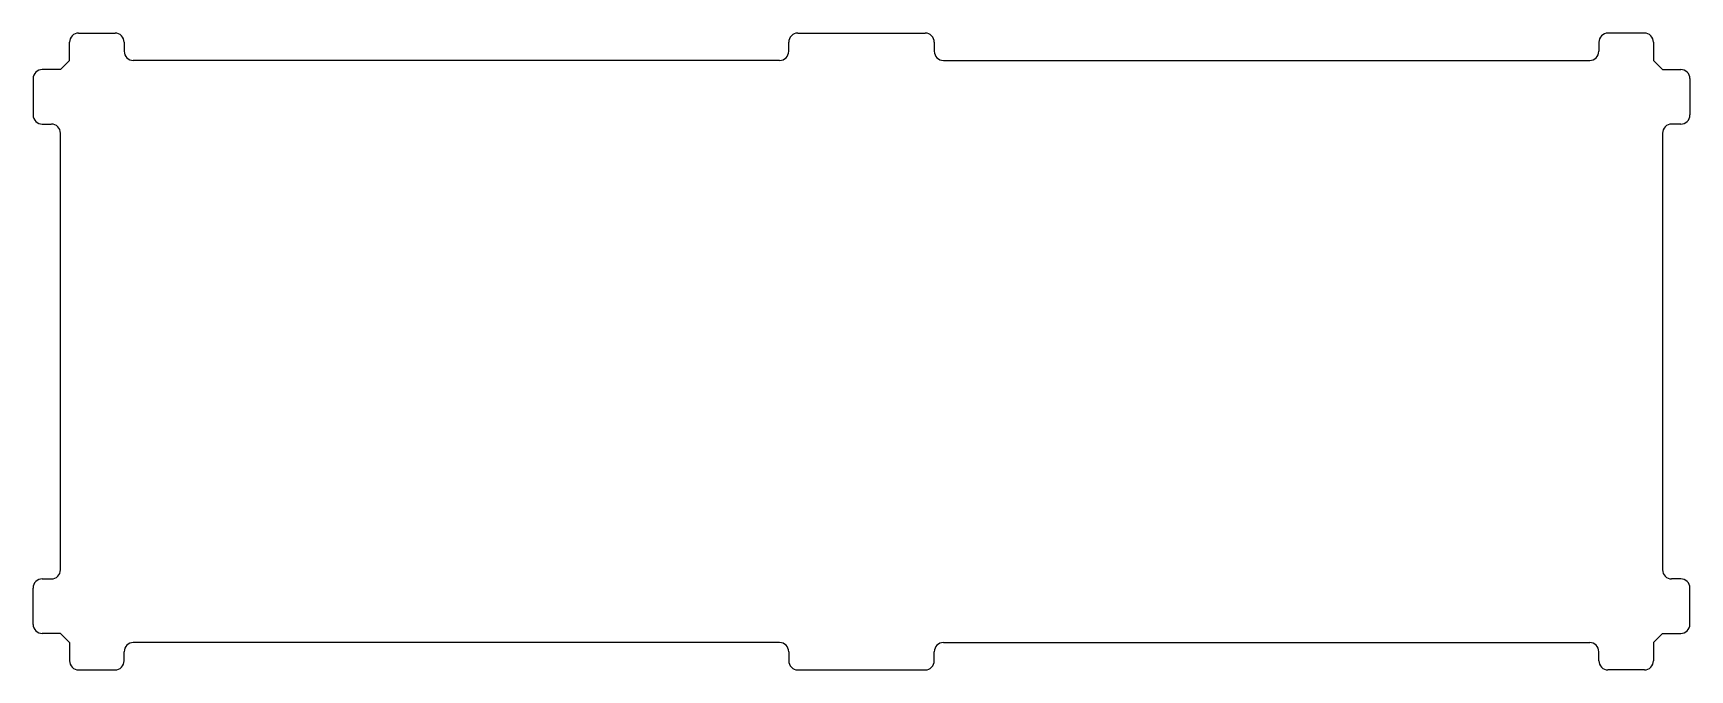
# Model space of a CAD drawing. Extents: x 27 to 641, y -254 to -18.
import ezdxf

# ---------------------------------------------------------------- set-up
doc = ezdxf.new("R2010")
doc.units = 0
doc.layers.get('0').update_dxf_attribs({"linetype": 'CONTINUOUS'})

msp = doc.modelspace()

# ---------------------------------------------------------------- linework, layer by layer
at = {"color": 7}
for points in [[(43.8696, -17.6544), (57.3696, -17.6544)], [(310.5, -17.6544), (357.7464, -17.6544)], [(624.3768, -17.6544), (610.8768, -17.6544)], [(40.5, -27.7776), (40.5, -21.0312)], [(60.7464, -21.0312), (60.7464, -24.408)], [(307.1232, -24.408), (307.1232, -21.0312)], [(361.1232, -21.0312), (361.1232, -24.408)], [(607.5, -21.0312), (607.5, -24.408)], [(627.7464, -21.0312), (627.7464, -27.7776), (631.1232, -31.1544)], [(40.5, -27.7776), (37.1232, -31.1544)], [(303.7464, -27.7776), (64.1232, -27.7776)], [(364.5, -27.7776), (604.1232, -27.7776)], [(27, -34.5312), (27, -48.0312)], [(37.1232, -31.1544), (30.3696, -31.1544)], [(631.1232, -31.1544), (637.8768, -31.1544)], [(641.2464, -34.5312), (641.2464, -48.0312)], [(30.3696, -51.408), (33.7464, -51.408)], [(37.1232, -216.7776), (37.1232, -54.7776)], [(631.1232, -54.7776), (631.1232, -216.7776)], [(637.8768, -51.408), (634.5, -51.408)], [(30.3696, -220.1544), (33.7464, -220.1544)], [(637.8768, -220.1544), (634.5, -220.1544)], [(27, -237.0312), (27, -223.5312)], [(641.2464, -237.0312), (641.2464, -223.5312)], [(37.1232, -240.408), (30.3696, -240.408)], [(37.1232, -240.408), (40.5, -243.7776)], [(40.5, -243.7776), (40.5, -250.5312)], [(303.7464, -243.7776), (64.1232, -243.7776)], [(364.5, -243.7776), (604.1232, -243.7776)], [(631.1232, -240.408), (627.7464, -243.7776)], [(627.7464, -243.7776), (627.7464, -250.5312)], [(631.1232, -240.408), (637.8768, -240.408)], [(60.7464, -250.5312), (60.7464, -247.1544)], [(307.1232, -247.1544), (307.1232, -250.5312)], [(361.1232, -250.5312), (361.1232, -247.1544)], [(607.5, -250.5312), (607.5, -247.1544)], [(43.8696, -253.908), (57.3696, -253.908)], [(310.5, -253.908), (357.7464, -253.908)], [(624.3768, -253.908), (610.8768, -253.908)]]:
    msp.add_lwpolyline(points, dxfattribs=at)
for points in [[(607.5, -21.0312)], [(627.7464, -21.0312)]]:
    msp.add_lwpolyline(points, close=True, dxfattribs=at)
for points in [[(43.875216, -17.658072), (42.980099, -17.658057), (42.121638, -18.013629), (41.488688, -18.646565)], [(59.761744, -18.646565), (59.128794, -18.013629), (58.270333, -17.658057), (57.375216, -17.658072)], [(310.50144, -17.658072), (309.606273, -17.65798), (308.747738, -18.013519), (308.114726, -18.646464)], [(360.138154, -18.646464), (359.505142, -18.013519), (358.646607, -17.65798), (357.75144, -17.658072)], [(610.87752, -17.658072), (609.013703, -17.658279), (607.502888, -19.169255), (607.50288, -21.033072)], [(626.764234, -18.646464), (626.131222, -18.013519), (625.272687, -17.65798), (624.37752, -17.658072)], [(41.488688, -18.646565), (40.855738, -19.279502), (40.500148, -20.137955), (40.500144, -21.033072)], [(60.750288, -21.033072), (60.750284, -20.137955), (60.394694, -19.279502), (59.761744, -18.646565)], [(60.750288, -24.408144), (60.750296, -26.272102), (62.26133, -27.783136), (64.125288, -27.783144)], [(303.75144, -27.783144), (305.615257, -27.782937), (307.126072, -26.271961), (307.12608, -24.408144)], [(308.114726, -18.646464), (307.481714, -19.279408), (307.126084, -20.137905), (307.12608, -21.033072)], [(361.1268, -21.033072), (361.126796, -20.137905), (360.771166, -19.279408), (360.138154, -18.646464)], [(361.1268, -24.408144), (361.126808, -26.271961), (362.637623, -27.782937), (364.50144, -27.783144)], [(606.514234, -26.794752), (607.147246, -26.161808), (607.502876, -25.303311), (607.50288, -24.408144)], [(627.75288, -21.033072), (627.752876, -20.137905), (627.397246, -19.279408), (626.764234, -18.646464)], [(604.12752, -27.783144), (605.022687, -27.783236), (605.881222, -27.427697), (606.514234, -26.794752)], [(30.375144, -31.158144), (28.511186, -31.158152), (27.000152, -32.669186), (27.000144, -34.533144)], [(640.264234, -32.146536), (639.631222, -31.513591), (638.772687, -31.158052), (637.87752, -31.158144)], [(641.25288, -34.533144), (641.252876, -33.637977), (640.897246, -32.77948), (640.264234, -32.146536)], [(27.000144, -48.033216), (27.000152, -49.897174), (28.511186, -51.408208), (30.375144, -51.408216)], [(640.264234, -50.419824), (640.897246, -49.78688), (641.252876, -48.928383), (641.25288, -48.033216)], [(37.125144, -54.783216), (37.125136, -52.919258), (35.614102, -51.408224), (33.750144, -51.408216)], [(632.116166, -52.396608), (631.483154, -53.029552), (631.127524, -53.888049), (631.12752, -54.783216)], [(634.50288, -51.408216), (633.607713, -51.408124), (632.749178, -51.763663), (632.116166, -52.396608)], [(637.87752, -51.408216), (638.772687, -51.408308), (639.631222, -51.052769), (640.264234, -50.419824)], [(30.375144, -220.15872), (29.479977, -220.158724), (28.62148, -220.514354), (27.988536, -221.147366)], [(33.750144, -220.15872), (35.613961, -220.158712), (37.124937, -218.647897), (37.125144, -216.78408)], [(631.12752, -216.78408), (631.127727, -218.648038), (632.638922, -220.158911), (634.50288, -220.15872)], [(640.264361, -221.147239), (639.631339, -220.514216), (638.772749, -220.158628), (637.87752, -220.15872)], [(27.988536, -221.147366), (27.355591, -221.780378), (27.000052, -222.638913), (27.000144, -223.53408)], [(641.25288, -223.53408), (641.252972, -222.638851), (640.897384, -221.780261), (640.264361, -221.147239)], [(27.000144, -237.03408), (27.000351, -238.897897), (28.511327, -240.408712), (30.375144, -240.40872)], [(637.87752, -240.40872), (639.741478, -240.408911), (641.252673, -238.898038), (641.25288, -237.03408)], [(64.125288, -243.78408), (62.261471, -243.784088), (60.750495, -245.294903), (60.750288, -247.15872)], [(307.12608, -247.15872), (307.125873, -245.295043), (305.615117, -243.784287), (303.75144, -243.78408)], [(364.50144, -243.78408), (362.637763, -243.784287), (361.127007, -245.295043), (361.1268, -247.15872)], [(607.50288, -247.15872), (607.502673, -245.294762), (605.991478, -243.783889), (604.12752, -243.78408)], [(40.500144, -250.53408), (40.500052, -251.429259), (40.855601, -252.287805), (41.488561, -252.920819)], [(59.761871, -252.920819), (60.394831, -252.287805), (60.75038, -251.429259), (60.750288, -250.53408)], [(307.12608, -250.53408), (307.125988, -251.429309), (307.481576, -252.287899), (308.114599, -252.920921)], [(360.138281, -252.920921), (360.771304, -252.287899), (361.126892, -251.429309), (361.1268, -250.53408)], [(607.50288, -250.53408), (607.502689, -252.398038), (609.013562, -253.909233), (610.87752, -253.90944)], [(626.764361, -252.920921), (627.397384, -252.287899), (627.752972, -251.429309), (627.75288, -250.53408)], [(41.488561, -252.920819), (42.121521, -253.553834), (42.980037, -253.909455), (43.875216, -253.90944)], [(57.375216, -253.90944), (58.270395, -253.909455), (59.128911, -253.553834), (59.761871, -252.920819)], [(308.114599, -252.920921), (308.747621, -253.553944), (309.606211, -253.909532), (310.50144, -253.90944)], [(357.75144, -253.90944), (358.646669, -253.909532), (359.505259, -253.553944), (360.138281, -252.920921)], [(624.37752, -253.90944), (625.272749, -253.909532), (626.131339, -253.553944), (626.764361, -252.920921)]]:
    msp.add_open_spline(points, degree=3, dxfattribs=at)

doc.saveas('drawing.dxf')
